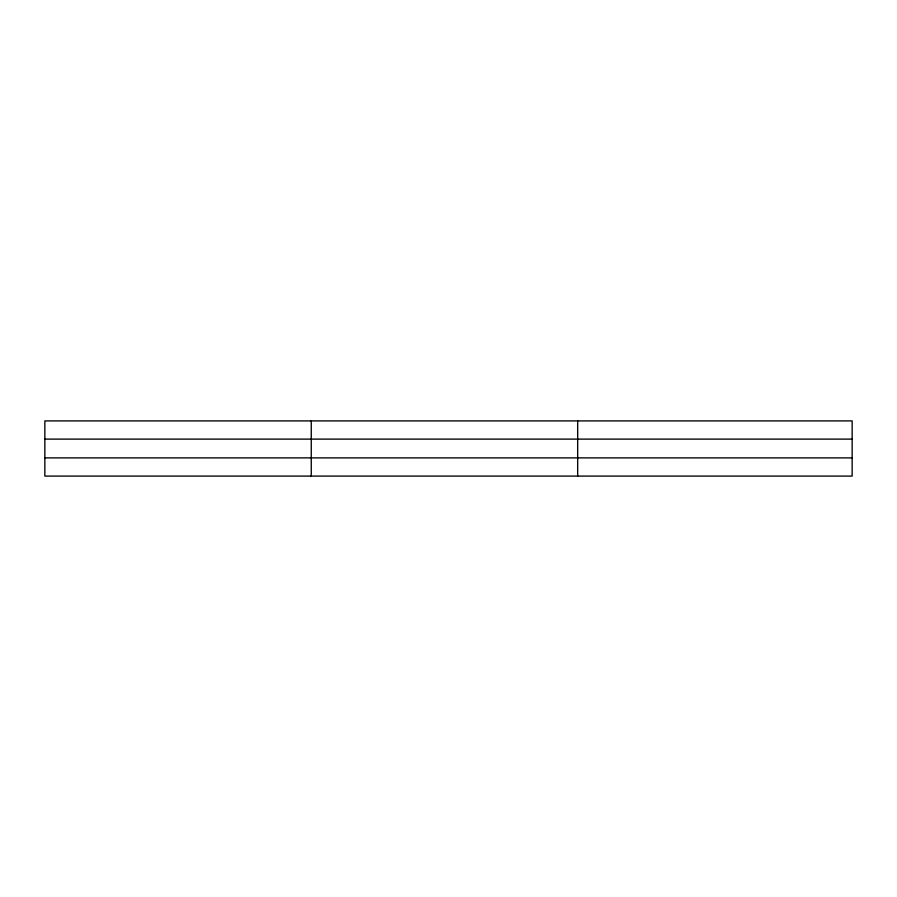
<?xml version="1.0" encoding="UTF-8"?>
<svg xmlns="http://www.w3.org/2000/svg" width="897" height="897" viewBox="0 0 897 897"><rect width="100%" height="100%" fill="white"/><g stroke="black" fill="none" stroke-linecap="round" stroke-linejoin="round"><path stroke-width="1.35" d="M311.259 476.094L311.259 420.906M577.668 476.094L577.668 420.906M852.15 439.115L852.15 420.906L44.85 420.906L44.85 476.094L852.15 476.094L852.15 439.115L44.85 439.115M44.85 457.885L852.15 457.885"/></g></svg>
